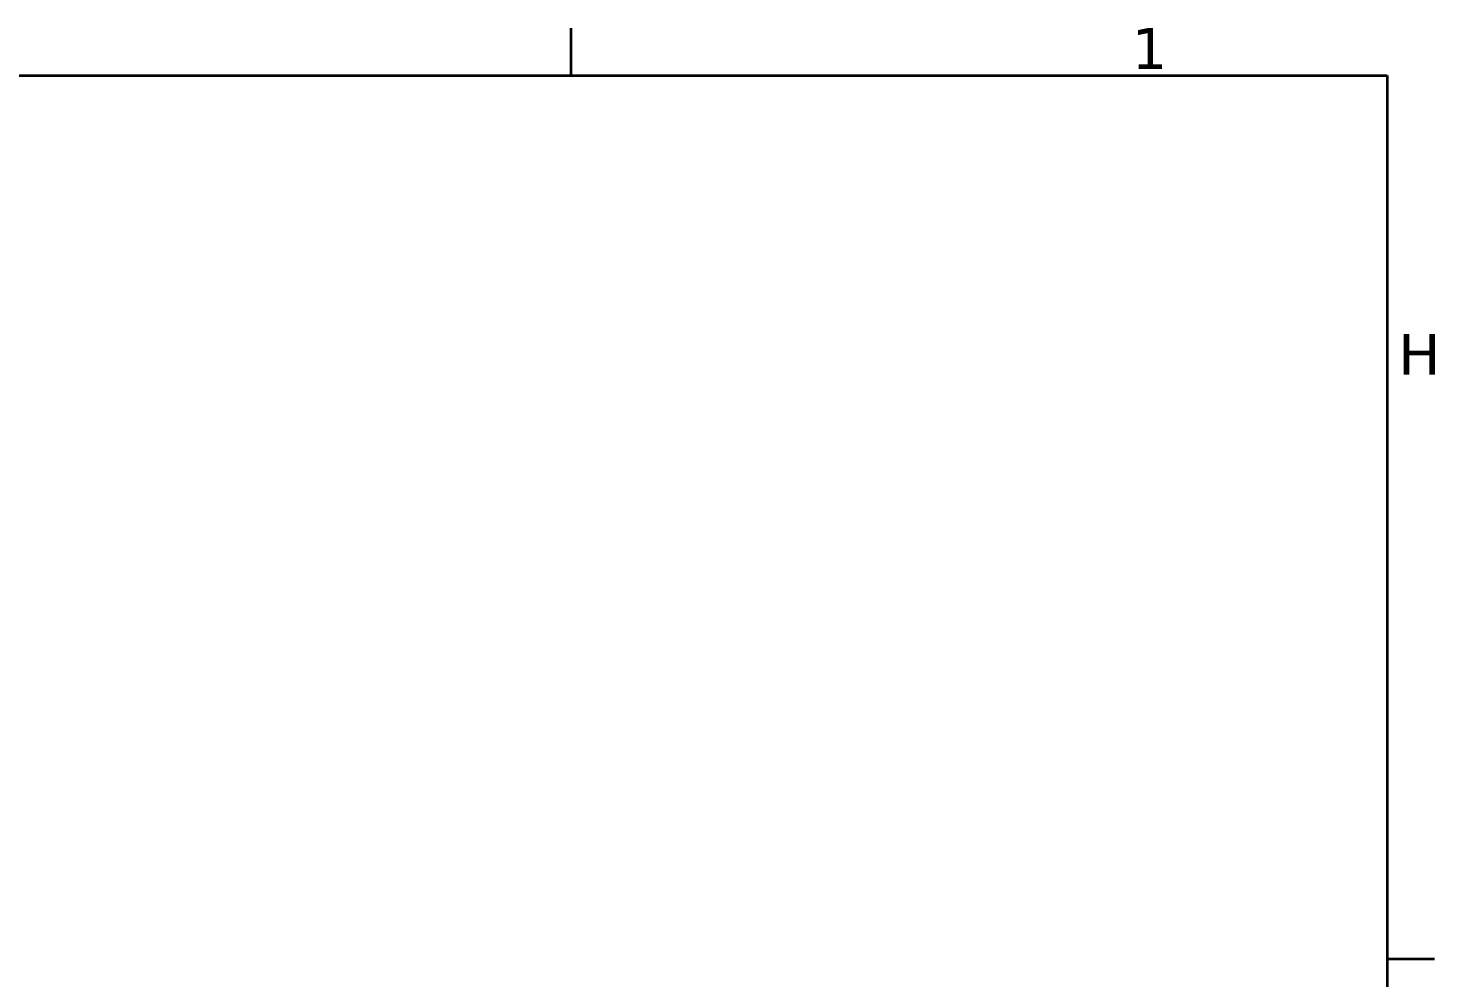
# Model space of a CAD drawing. Header units: millimetres. Extents: x 0 to 84100, y 0 to 59400.
# Drawn here: x 73758 to 82393, y 51859 to 57690 of the extents above; entities that cross this region are included whole.
import ezdxf

# ---------------------------------------------------------------- set-up
doc = ezdxf.new("R2010")
doc.units = ezdxf.units.MM
doc.header["$LTSCALE"] = 100
doc.layers.add('Border (ISO)', color=7, linetype='Continuous', lineweight=35)
doc.styles.add('Note Text (ISO)', font='verdana.ttf')

# ---------------------------------------------------------------- blocks, each defined once
blk = doc.blocks.new('Borders Default Border')
at = {"layer": 'Border (ISO)'}
for p, q in [((770.917, 574), (770.917, 576.9)), ((821, 519.75), (823.9, 519.75))]:
    blk.add_line(p, q, dxfattribs=at)
at = {"layer": 'Border (ISO)', "flags": 128}
blk.add_lwpolyline([(20, 20), (20, 574), (821, 574), (821, 20), (20, 20)], dxfattribs=at)
at = {"layer": 'Border (ISO)', "char_height": 2.5, "attachment_point": 7, "style": 'Note Text (ISO)'}
for s, insert in [('1', (805.323, 574.4)), ('H', (821.688, 555.625))]:
    blk.add_mtext(s, dxfattribs=dict(at, insert=insert))

msp = doc.modelspace()

# ---------------------------------------------------------------- block references
at = {"xscale": 100, "yscale": 100, "zscale": 100}
msp.add_blockref('Borders Default Border', (0, 0), dxfattribs=at)

doc.saveas('drawing.dxf')
